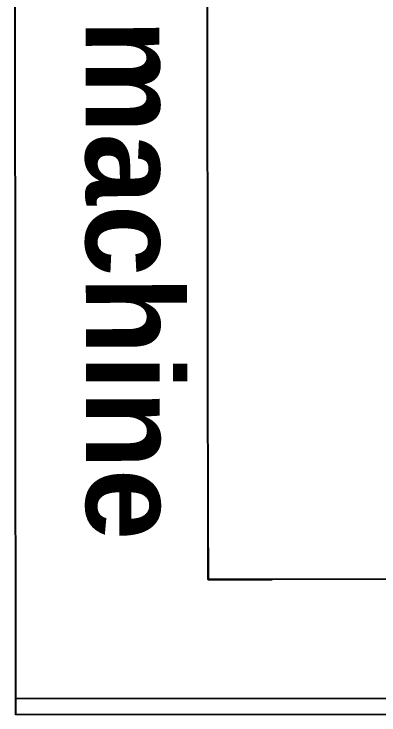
# Model space of a CAD drawing. Header units: feet. Extents: x -99009 to 3252343, y -11094690 to 9035152.
# Drawn here: x 2417952 to 2420229, y -1928314 to -1923934 of the extents above; entities that cross this region are included whole.
import ezdxf

# ---------------------------------------------------------------- set-up
doc = ezdxf.new("R2010")
doc.units = ezdxf.units.FT
doc.styles.get("Standard").update_dxf_attribs({"font": 'GOTHICB.TTF'})

# ---------------------------------------------------------------- blocks, each defined once
blk = doc.blocks.new('GG')
at = {"color": 7, "linetype": 'Continuous', "lineweight": 25}
for p, q in [((425.95, 445.68), (405.95, 445.68)), ((405.95, 445.68), (405.95, 425.68))]:
    blk.add_line(p, q, dxfattribs=at)
blk.add_lwpolyline([(405.95, 165.68), (405.95, 445.68), (830.95, 445.68), (830.95, 165.68)], close=True)

msp = doc.modelspace()

# ---------------------------------------------------------------- linework, layer by layer
for p, q in [((2417963.41046, -1928313.72284), (2417951.82972, -1918113.72941)), ((2432963.28725, -1928196.69241), (2417963.29692, -1928213.7229)), ((2433063.40073, -1928296.57881), (2417963.41046, -1928313.72284))]:
    msp.add_line(p, q)

# ---------------------------------------------------------------- block references
at = {"xscale": 20.00000668694215, "yscale": 20.00000668694215, "zscale": 20.00000668694215, "rotation": 90.06505171407352}
msp.add_blockref('GG', (2428085.31376, -1935577.16139), dxfattribs=at)

# ---------------------------------------------------------------- texts
at = {"transparency": 33554684, "insert": (2416206.51325, -1918486.16706), "char_height": 600, "width": 13137.2241177, "attachment_point": 7, "rotation": 270.06505171}
msp.add_mtext('{Gear grinding machine\\P\\P }', dxfattribs=at)

doc.saveas('drawing.dxf')
